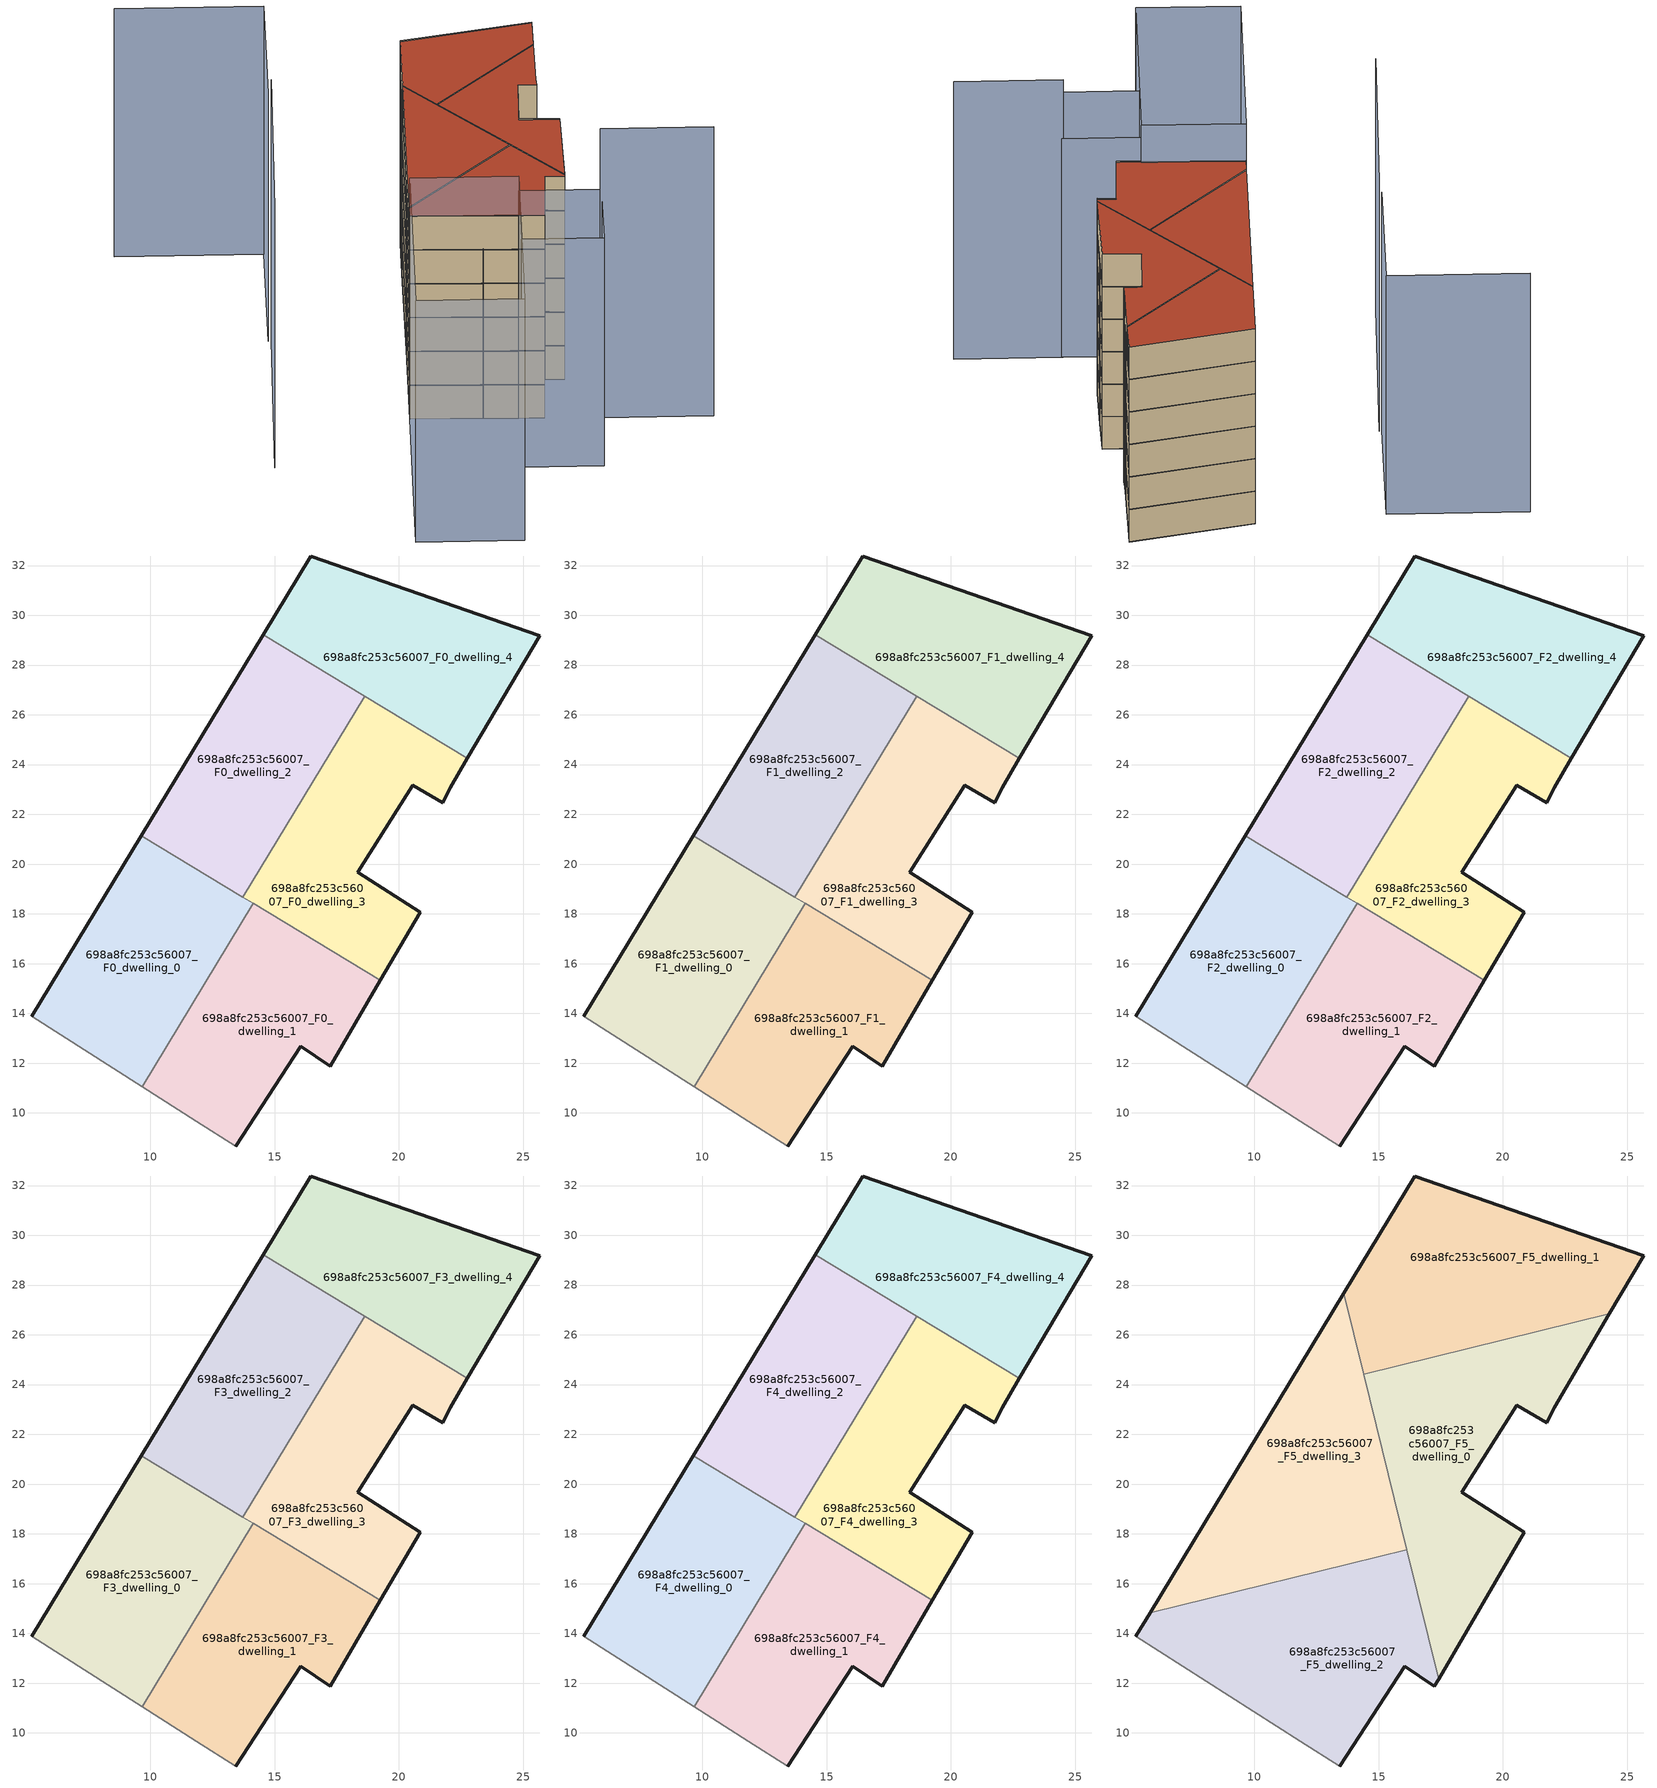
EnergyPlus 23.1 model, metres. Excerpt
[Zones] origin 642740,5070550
698a8fc253c56007_F0_dwelling_0
 floor ground (EU_floor_Construction): 9.68,11.04 14.15,18.42 9.65,21.15 5.24,13.88 z0
 wall outside (EU_wall_Construction): 5.24,13.88 9.65,21.15 z0:3
 wall to 698a8fc253c56007_F0_dwelling_1 (EU_wall_Construction): 14.15,18.42 9.68,11.04 z0:3
 wall adiabatic (EU_wall_Construction): 9.68,11.04 5.24,13.88 z0:3
 wall to 698a8fc253c56007_F0_dwelling_2 (EU_wall_Construction): 9.65,21.15 13.73,18.67 z0:3
 wall to 698a8fc253c56007_F0_dwelling_3 (EU_wall_Construction): 13.73,18.67 14.15,18.42 z0:3
698a8fc253c56007_F0_dwelling_1
 floor ground (EU_floor_Construction): 17.25,11.87 19.26,15.33 14.15,18.42 9.68,11.04 11.84,9.67 13.45,8.67 16.05,12.67 z0
 wall outside (EU_wall_Construction): 19.26,15.33 17.25,11.87 16.05,12.67 13.45,8.67 z0:3
 wall adiabatic (EU_wall_Construction): 13.45,8.67 11.84,9.67 9.68,11.04 z0:3
 wall to 698a8fc253c56007_F0_dwelling_3 (EU_wall_Construction): 14.15,18.42 19.26,15.33 z0:3
698a8fc253c56007_F0_dwelling_2
 floor ground (EU_floor_Construction): 13.73,18.67 18.62,26.75 14.54,29.22 9.65,21.15 z0
 wall outside (EU_wall_Construction): 9.65,21.15 14.54,29.22 z0:3
 wall to 698a8fc253c56007_F0_dwelling_3 (EU_wall_Construction): 18.62,26.75 13.73,18.67 z0:3
 wall to 698a8fc253c56007_F0_dwelling_4 (EU_wall_Construction): 14.54,29.22 18.62,26.75 z0:3
698a8fc253c56007_F0_dwelling_3
 floor ground (EU_floor_Construction): 20.85,18.07 18.35,19.67 20.56,23.18 21.76,22.47 22.06,23.08 22.75,24.25 18.62,26.75 13.73,18.67 19.26,15.33 z0
 wall outside (EU_wall_Construction): 22.75,24.25 22.06,23.08 21.76,22.47 20.56,23.18 18.35,19.67 20.85,18.07 19.26,15.33 z0:3
 wall to 698a8fc253c56007_F0_dwelling_4 (EU_wall_Construction): 18.62,26.75 22.75,24.25 z0:3
698a8fc253c56007_F0_dwelling_4
 floor ground (EU_floor_Construction): 22.75,24.25 25.66,29.18 16.45,32.38 14.54,29.22 z0
 wall outside (EU_wall_Construction): 14.54,29.22 16.45,32.38 25.66,29.18 22.75,24.25 z0:3
698a8fc253c56007_F1_dwelling_0
 floor to 698a8fc253c56007_F0_dwelling_0 (EU_floor_Construction): 9.68,11.04 14.15,18.42 9.65,21.15 5.24,13.88 z3
 wall outside (EU_wall_Construction): 5.24,13.88 9.65,21.15 z3:6
 wall to 698a8fc253c56007_F1_dwelling_1 (EU_wall_Construction): 14.15,18.42 9.68,11.04 z3:6
 wall adiabatic (EU_wall_Construction): 9.68,11.04 5.24,13.88 z3:6
 wall to 698a8fc253c56007_F1_dwelling_2 (EU_wall_Construction): 9.65,21.15 13.73,18.67 z3:6
 wall to 698a8fc253c56007_F1_dwelling_3 (EU_wall_Construction): 13.73,18.67 14.15,18.42 z3:6
698a8fc253c56007_F1_dwelling_1
 floor to 698a8fc253c56007_F0_dwelling_1 (EU_floor_Construction): 17.25,11.87 19.26,15.33 14.15,18.42 9.68,11.04 11.84,9.67 13.45,8.67 16.05,12.67 z3
 wall outside (EU_wall_Construction): 19.26,15.33 17.25,11.87 16.05,12.67 13.45,8.67 z3:6
 wall adiabatic (EU_wall_Construction): 13.45,8.67 11.84,9.67 9.68,11.04 z3:6
 wall to 698a8fc253c56007_F1_dwelling_3 (EU_wall_Construction): 14.15,18.42 19.26,15.33 z3:6
698a8fc253c56007_F1_dwelling_2
 floor to 698a8fc253c56007_F0_dwelling_2 (EU_floor_Construction): 13.73,18.67 18.62,26.75 14.54,29.22 9.65,21.15 z3
 wall outside (EU_wall_Construction): 9.65,21.15 14.54,29.22 z3:6
 wall to 698a8fc253c56007_F1_dwelling_3 (EU_wall_Construction): 18.62,26.75 13.73,18.67 z3:6
 wall to 698a8fc253c56007_F1_dwelling_4 (EU_wall_Construction): 14.54,29.22 18.62,26.75 z3:6
698a8fc253c56007_F1_dwelling_3
 floor to 698a8fc253c56007_F0_dwelling_3 (EU_floor_Construction): 20.85,18.07 18.35,19.67 20.56,23.18 21.76,22.47 22.06,23.08 22.75,24.25 18.62,26.75 13.73,18.67 19.26,15.33 z3
 wall outside (EU_wall_Construction): 22.75,24.25 22.06,23.08 21.76,22.47 20.56,23.18 18.35,19.67 20.85,18.07 19.26,15.33 z3:6
 wall to 698a8fc253c56007_F1_dwelling_4 (EU_wall_Construction): 18.62,26.75 22.75,24.25 z3:6
698a8fc253c56007_F1_dwelling_4
 floor to 698a8fc253c56007_F0_dwelling_4 (EU_floor_Construction): 22.75,24.25 25.66,29.18 16.45,32.38 14.54,29.22 z3
 wall outside (EU_wall_Construction): 14.54,29.22 16.45,32.38 25.66,29.18 22.75,24.25 z3:6
698a8fc253c56007_F2_dwelling_0
 floor to 698a8fc253c56007_F1_dwelling_0 (EU_floor_Construction): 9.68,11.04 14.15,18.42 9.65,21.15 5.24,13.88 z6
 wall outside (EU_wall_Construction): 5.24,13.88 9.65,21.15 z6:9
 wall to 698a8fc253c56007_F2_dwelling_1 (EU_wall_Construction): 14.15,18.42 9.68,11.04 z6:9
 wall adiabatic (EU_wall_Construction): 9.68,11.04 5.24,13.88 z6:9
 wall to 698a8fc253c56007_F2_dwelling_2 (EU_wall_Construction): 9.65,21.15 13.73,18.67 z6:9
 wall to 698a8fc253c56007_F2_dwelling_3 (EU_wall_Construction): 13.73,18.67 14.15,18.42 z6:9
698a8fc253c56007_F2_dwelling_1
 floor to 698a8fc253c56007_F1_dwelling_1 (EU_floor_Construction): 17.25,11.87 19.26,15.33 14.15,18.42 9.68,11.04 11.84,9.67 13.45,8.67 16.05,12.67 z6
 wall outside (EU_wall_Construction): 19.26,15.33 17.25,11.87 16.05,12.67 13.45,8.67 z6:9
 wall adiabatic (EU_wall_Construction): 13.45,8.67 11.84,9.67 9.68,11.04 z6:9
 wall to 698a8fc253c56007_F2_dwelling_3 (EU_wall_Construction): 14.15,18.42 19.26,15.33 z6:9
698a8fc253c56007_F2_dwelling_2
 floor to 698a8fc253c56007_F1_dwelling_2 (EU_floor_Construction): 13.73,18.67 18.62,26.75 14.54,29.22 9.65,21.15 z6
 wall outside (EU_wall_Construction): 9.65,21.15 14.54,29.22 z6:9
 wall to 698a8fc253c56007_F2_dwelling_3 (EU_wall_Construction): 18.62,26.75 13.73,18.67 z6:9
 wall to 698a8fc253c56007_F2_dwelling_4 (EU_wall_Construction): 14.54,29.22 18.62,26.75 z6:9
698a8fc253c56007_F2_dwelling_3
 floor to 698a8fc253c56007_F1_dwelling_3 (EU_floor_Construction): 20.85,18.07 18.35,19.67 20.56,23.18 21.76,22.47 22.06,23.08 22.75,24.25 18.62,26.75 13.73,18.67 19.26,15.33 z6
 wall outside (EU_wall_Construction): 22.75,24.25 22.06,23.08 21.76,22.47 20.56,23.18 18.35,19.67 20.85,18.07 19.26,15.33 z6:9
 wall to 698a8fc253c56007_F2_dwelling_4 (EU_wall_Construction): 18.62,26.75 22.75,24.25 z6:9
698a8fc253c56007_F2_dwelling_4
 floor to 698a8fc253c56007_F1_dwelling_4 (EU_floor_Construction): 22.75,24.25 25.66,29.18 16.45,32.38 14.54,29.22 z6
 wall outside (EU_wall_Construction): 14.54,29.22 16.45,32.38 25.66,29.18 22.75,24.25 z6:9
698a8fc253c56007_F3_dwelling_0
 floor to 698a8fc253c56007_F2_dwelling_0 (EU_floor_Construction): 9.68,11.04 14.15,18.42 9.65,21.15 5.24,13.88 z9
 wall outside (EU_wall_Construction): 5.24,13.88 9.65,21.15 z9:12
 wall to 698a8fc253c56007_F3_dwelling_1 (EU_wall_Construction): 14.15,18.42 9.68,11.04 z9:12
 wall adiabatic (EU_wall_Construction): 9.68,11.04 5.24,13.88 z9:12
 wall to 698a8fc253c56007_F3_dwelling_2 (EU_wall_Construction): 9.65,21.15 13.73,18.67 z9:12
 wall to 698a8fc253c56007_F3_dwelling_3 (EU_wall_Construction): 13.73,18.67 14.15,18.42 z9:12
698a8fc253c56007_F3_dwelling_1
 floor to 698a8fc253c56007_F2_dwelling_1 (EU_floor_Construction): 17.25,11.87 19.26,15.33 14.15,18.42 9.68,11.04 11.84,9.67 13.45,8.67 16.05,12.67 z9
 wall outside (EU_wall_Construction): 19.26,15.33 17.25,11.87 16.05,12.67 13.45,8.67 z9:12
 wall adiabatic (EU_wall_Construction): 13.45,8.67 11.84,9.67 9.68,11.04 z9:12
 wall to 698a8fc253c56007_F3_dwelling_3 (EU_wall_Construction): 14.15,18.42 19.26,15.33 z9:12
698a8fc253c56007_F3_dwelling_2
 floor to 698a8fc253c56007_F2_dwelling_2 (EU_floor_Construction): 13.73,18.67 18.62,26.75 14.54,29.22 9.65,21.15 z9
 wall outside (EU_wall_Construction): 9.65,21.15 14.54,29.22 z9:12
 wall to 698a8fc253c56007_F3_dwelling_3 (EU_wall_Construction): 18.62,26.75 13.73,18.67 z9:12
 wall to 698a8fc253c56007_F3_dwelling_4 (EU_wall_Construction): 14.54,29.22 18.62,26.75 z9:12
698a8fc253c56007_F3_dwelling_3
 floor to 698a8fc253c56007_F2_dwelling_3 (EU_floor_Construction): 20.85,18.07 18.35,19.67 20.56,23.18 21.76,22.47 22.06,23.08 22.75,24.25 18.62,26.75 13.73,18.67 19.26,15.33 z9
 wall outside (EU_wall_Construction): 22.75,24.25 22.06,23.08 21.76,22.47 20.56,23.18 18.35,19.67 20.85,18.07 19.26,15.33 z9:12
 wall to 698a8fc253c56007_F3_dwelling_4 (EU_wall_Construction): 18.62,26.75 22.75,24.25 z9:12
698a8fc253c56007_F3_dwelling_4
 floor to 698a8fc253c56007_F2_dwelling_4 (EU_floor_Construction): 22.75,24.25 25.66,29.18 16.45,32.38 14.54,29.22 z9
 wall outside (EU_wall_Construction): 14.54,29.22 16.45,32.38 25.66,29.18 22.75,24.25 z9:12
698a8fc253c56007_F4_dwelling_0
 floor to 698a8fc253c56007_F3_dwelling_0 (EU_floor_Construction): 9.68,11.04 14.15,18.42 9.65,21.15 5.24,13.88 z12
 wall outside (EU_wall_Construction): 5.24,13.88 9.65,21.15 z12:15
 wall to 698a8fc253c56007_F4_dwelling_1 (EU_wall_Construction): 14.15,18.42 9.68,11.04 z12:15
 wall adiabatic (EU_wall_Construction): 9.68,11.04 5.24,13.88 z12:15
 wall to 698a8fc253c56007_F4_dwelling_2 (EU_wall_Construction): 9.65,21.15 13.73,18.67 z12:15
 wall to 698a8fc253c56007_F4_dwelling_3 (EU_wall_Construction): 13.73,18.67 14.15,18.42 z12:15
698a8fc253c56007_F4_dwelling_1
 floor to 698a8fc253c56007_F3_dwelling_1 (EU_floor_Construction): 17.25,11.87 19.26,15.33 14.15,18.42 9.68,11.04 11.84,9.67 13.45,8.67 16.05,12.67 z12
 wall outside (EU_wall_Construction): 19.26,15.33 17.25,11.87 16.05,12.67 13.45,8.67 z12:15
 wall adiabatic (EU_wall_Construction): 13.45,8.67 11.84,9.67 9.68,11.04 z12:15
 wall to 698a8fc253c56007_F4_dwelling_3 (EU_wall_Construction): 14.15,18.42 19.26,15.33 z12:15
698a8fc253c56007_F4_dwelling_2
 floor to 698a8fc253c56007_F3_dwelling_2 (EU_floor_Construction): 13.73,18.67 18.62,26.75 14.54,29.22 9.65,21.15 z12
 wall outside (EU_wall_Construction): 9.65,21.15 14.54,29.22 z12:15
 wall to 698a8fc253c56007_F4_dwelling_3 (EU_wall_Construction): 18.62,26.75 13.73,18.67 z12:15
 wall to 698a8fc253c56007_F4_dwelling_4 (EU_wall_Construction): 14.54,29.22 18.62,26.75 z12:15
698a8fc253c56007_F4_dwelling_3
 floor to 698a8fc253c56007_F3_dwelling_3 (EU_floor_Construction): 20.85,18.07 18.35,19.67 20.56,23.18 21.76,22.47 22.06,23.08 22.75,24.25 18.62,26.75 13.73,18.67 19.26,15.33 z12
 wall outside (EU_wall_Construction): 22.75,24.25 22.06,23.08 21.76,22.47 20.56,23.18 18.35,19.67 20.85,18.07 19.26,15.33 z12:15
 wall to 698a8fc253c56007_F4_dwelling_4 (EU_wall_Construction): 18.62,26.75 22.75,24.25 z12:15
698a8fc253c56007_F4_dwelling_4
 floor to 698a8fc253c56007_F3_dwelling_4 (EU_floor_Construction): 22.75,24.25 25.66,29.18 16.45,32.38 14.54,29.22 z12
 wall outside (EU_wall_Construction): 14.54,29.22 16.45,32.38 25.66,29.18 22.75,24.25 z12:15
698a8fc253c56007_F5_dwelling_0
 floor to 698a8fc253c56007_F4_dwelling_3 (EU_floor_Construction): 20.85,18.07 18.35,19.67 20.56,23.18 21.76,22.47 22.06,23.08 22.75,24.25 20.15,25.83 17.7,25.23 15.21,21.12 16.18,17.19 19.26,15.33 z15
 floor to 698a8fc253c56007_F4_dwelling_4 (EU_floor_Construction): 22.75,24.25 24.28,26.84 20.15,25.83 z15
 floor to 698a8fc253c56007_F4_dwelling_1 (EU_floor_Construction): 17.41,12.15 19.26,15.33 16.18,17.19 z15
 floor to 698a8fc253c56007_F4_dwelling_2 (EU_floor_Construction): 15.21,21.12 17.7,25.23 14.4,24.42 z15
 wall outside (EU_wall_Construction): 24.28,26.84 22.06,23.08 21.76,22.47 20.56,23.18 18.35,19.67 20.85,18.07 17.41,12.15 z15:18
 wall to 698a8fc253c56007_F5_dwelling_1 (EU_wall_Construction): 14.4,24.42 24.28,26.84 z15:18
 wall to 698a8fc253c56007_F5_dwelling_3 (EU_wall_Construction): 16.13,17.37 14.4,24.42 z15:18
 wall to 698a8fc253c56007_F5_dwelling_2 (EU_wall_Construction): 17.41,12.15 16.13,17.37 z15:18
 roof outside (EU_roof_Construction): 24.28,26.84 22.06,23.08 21.76,22.47 20.56,23.18 18.35,19.67 20.85,18.07 17.41,12.15 14.4,24.42 z18
698a8fc253c56007_F5_dwelling_1
 floor to 698a8fc253c56007_F4_dwelling_4 (EU_floor_Construction): 24.28,26.84 25.66,29.18 16.45,32.38 14.54,29.22 20.15,25.83 z15
 floor to 698a8fc253c56007_F4_dwelling_3 (EU_floor_Construction): 20.15,25.83 18.62,26.75 17.7,25.23 z15
 floor to 698a8fc253c56007_F4_dwelling_2 (EU_floor_Construction): 17.7,25.23 18.62,26.75 14.54,29.22 13.6,27.68 14.4,24.42 z15
 wall outside (EU_wall_Construction): 13.6,27.68 16.45,32.38 25.66,29.18 24.28,26.84 z15:18
 wall to 698a8fc253c56007_F5_dwelling_3 (EU_wall_Construction): 14.4,24.42 13.6,27.68 z15:18
 roof outside (EU_roof_Construction): 25.66,29.18 24.28,26.84 14.4,24.42 13.6,27.68 16.45,32.38 z18
698a8fc253c56007_F5_dwelling_2
 floor to 698a8fc253c56007_F4_dwelling_1 (EU_floor_Construction): 17.25,11.87 17.41,12.15 16.18,17.19 15.96,17.32 13.06,16.61 9.68,11.04 11.84,9.67 13.45,8.67 16.05,12.67 z15
 floor to 698a8fc253c56007_F4_dwelling_0 (EU_floor_Construction): 9.68,11.04 13.06,16.61 5.82,14.84 5.24,13.88 z15
 floor to 698a8fc253c56007_F4_dwelling_3 (EU_floor_Construction): 16.18,17.19 16.13,17.37 15.96,17.32 z15
 wall outside (EU_wall_Construction): 5.24,13.88 5.82,14.83 / 17.41,12.15 17.25,11.87 16.05,12.67 13.45,8.67 z15:18
 wall adiabatic (EU_wall_Construction): 13.45,8.67 11.84,9.67 5.24,13.88 z15:18
 wall to 698a8fc253c56007_F5_dwelling_3 (EU_wall_Construction): 5.82,14.83 16.13,17.37 z15:18
 roof outside (EU_roof_Construction): 16.13,17.37 17.41,12.15 17.25,11.87 16.05,12.67 13.45,8.67 11.84,9.67 5.24,13.88 5.82,14.83 z18
698a8fc253c56007_F5_dwelling_3
 floor to 698a8fc253c56007_F4_dwelling_2 (EU_floor_Construction): 13.73,18.67 15.21,21.12 13.6,27.68 9.65,21.15 z15
 floor to 698a8fc253c56007_F4_dwelling_1 (EU_floor_Construction): 15.96,17.32 14.15,18.42 13.06,16.61 z15
 floor to 698a8fc253c56007_F4_dwelling_0 (EU_floor_Construction): 13.06,16.61 14.15,18.42 9.65,21.15 5.82,14.84 z15
 floor to 698a8fc253c56007_F4_dwelling_3 (EU_floor_Construction): 16.13,17.37 15.21,21.12 13.73,18.67 15.96,17.32 z15
 wall outside (EU_wall_Construction): 5.82,14.83 13.6,27.68 z15:18
 roof outside (EU_roof_Construction): 13.6,27.68 16.13,17.37 5.82,14.83 z18
shading: 16.85,6.57 23.85,2.33 z0:25.6; 4.04,-3.14 -2.67,0.97 / -2.67,0.97 5.24,13.88 / 5.24,13.88 11.94,9.77 / 11.94,9.77 4.04,-3.14 z0:21.4; 8.74,4.57 11.84,9.67 / 11.84,9.67 16.95,6.57 / 16.95,6.57 13.84,1.46 / 13.84,1.46 8.74,4.57 z0:20.2; 2.18,27.48 -6.17,14.18 z0:23.1; -1.67,42.31 7.55,36.69 / 7.55,36.69 1.94,27.48 z0:22
[Building]
EU S2 Campaign: North Axis=0; Terrain=City; Solar Distribution=FullExterior
[Site:Location]
Lyon-Bron: Latitude=45.75; Longitude=5; Time Zone=1; Elevation=198
[SizingPeriod:WeatherFileDays]
AnnualSizingPeriod: Begin Month=1; Begin Day of Month=1; End Month=12; End Day of Month=31; Day of Week for Start Day=Monday; Use Weather File Daylight Saving Period=No; Use Weather File Rain and Snow Indicators=No
[MATERIAL]
EU_InternalMass_Material: Roughness=MediumRough; Thickness=0.1; Conductivity=1; Density=1800; Specific Heat=900; Thermal Absorptance=0.9; Solar Absorptance=0.7; Visible Absorptance=0.7
[MATERIAL:NOMASS] Roughness=MediumRough; Thermal Absorptance=0.9; Solar Absorptance=0.7; Visible Absorptance=0.7
Name | Thermal Resistance
EU_wall_NoMass | 0.776494
EU_roof_NoMass | 0.486893
EU_floor_NoMass | 0.421597
[CONSTRUCTION]
EU_wall_Construction: EU_wall_NoMass
EU_roof_Construction: EU_roof_NoMass
EU_floor_Construction: EU_floor_NoMass
EU_InternalMass_Construction: EU_InternalMass_Material
[ZONE] Type=1; Multiplier=1; Ceiling Height=autocalculate; Floor Area=autocalculate; Part of Total Floor Area=Yes
Name | Volume
698a8fc253c56007_F0_dwelling_0; 698a8fc253c56007_F1_dwelling_0; 698a8fc253c56007_F2_dwelling_0; 698a8fc253c56007_F3_dwelling_0; 698a8fc253c56007_F4_dwelling_0 | 135.258
698a8fc253c56007_F5_dwelling_0 | 169.082
698a8fc253c56007_F0_dwelling_1; 698a8fc253c56007_F1_dwelling_1; 698a8fc253c56007_F2_dwelling_1; 698a8fc253c56007_F3_dwelling_1; 698a8fc253c56007_F4_dwelling_1 | 135.275
698a8fc253c56007_F5_dwelling_1 | 169.092
698a8fc253c56007_F0_dwelling_2; 698a8fc253c56007_F1_dwelling_2; 698a8fc253c56007_F2_dwelling_2; 698a8fc253c56007_F3_dwelling_2; 698a8fc253c56007_F4_dwelling_2 | 135.276
698a8fc253c56007_F5_dwelling_2 | 169.085
698a8fc253c56007_F0_dwelling_3; 698a8fc253c56007_F1_dwelling_3; 698a8fc253c56007_F2_dwelling_3; 698a8fc253c56007_F3_dwelling_3; 698a8fc253c56007_F4_dwelling_3 | 135.281
698a8fc253c56007_F5_dwelling_3 | 169.104
698a8fc253c56007_F0_dwelling_4; 698a8fc253c56007_F1_dwelling_4; 698a8fc253c56007_F2_dwelling_4; 698a8fc253c56007_F3_dwelling_4; 698a8fc253c56007_F4_dwelling_4 | 135.278
[INTERNALMASS] Construction=EU_InternalMass_Construction
Name | Zone or ZoneList | Surface Area
698a8fc253c56007_F0_dwelling_0_EU_InternalMass | 698a8fc253c56007_F0_dwelling_0 | 45.0868
698a8fc253c56007_F0_dwelling_1_EU_InternalMass | 698a8fc253c56007_F0_dwelling_1 | 45.0917
698a8fc253c56007_F0_dwelling_2_EU_InternalMass | 698a8fc253c56007_F0_dwelling_2 | 45.0925
698a8fc253c56007_F0_dwelling_3_EU_InternalMass | 698a8fc253c56007_F0_dwelling_3 | 45.0949
698a8fc253c56007_F0_dwelling_4_EU_InternalMass | 698a8fc253c56007_F0_dwelling_4 | 45.093
698a8fc253c56007_F1_dwelling_0_EU_InternalMass | 698a8fc253c56007_F1_dwelling_0 | 45.0868
698a8fc253c56007_F1_dwelling_1_EU_InternalMass | 698a8fc253c56007_F1_dwelling_1 | 45.0917
698a8fc253c56007_F1_dwelling_2_EU_InternalMass | 698a8fc253c56007_F1_dwelling_2 | 45.0925
698a8fc253c56007_F1_dwelling_3_EU_InternalMass | 698a8fc253c56007_F1_dwelling_3 | 45.0949
698a8fc253c56007_F1_dwelling_4_EU_InternalMass | 698a8fc253c56007_F1_dwelling_4 | 45.093
698a8fc253c56007_F2_dwelling_0_EU_InternalMass | 698a8fc253c56007_F2_dwelling_0 | 45.0868
698a8fc253c56007_F2_dwelling_1_EU_InternalMass | 698a8fc253c56007_F2_dwelling_1 | 45.0917
698a8fc253c56007_F2_dwelling_2_EU_InternalMass | 698a8fc253c56007_F2_dwelling_2 | 45.0925
698a8fc253c56007_F2_dwelling_3_EU_InternalMass | 698a8fc253c56007_F2_dwelling_3 | 45.0949
698a8fc253c56007_F2_dwelling_4_EU_InternalMass | 698a8fc253c56007_F2_dwelling_4 | 45.093
698a8fc253c56007_F3_dwelling_0_EU_InternalMass | 698a8fc253c56007_F3_dwelling_0 | 45.0868
698a8fc253c56007_F3_dwelling_1_EU_InternalMass | 698a8fc253c56007_F3_dwelling_1 | 45.0917
698a8fc253c56007_F3_dwelling_2_EU_InternalMass | 698a8fc253c56007_F3_dwelling_2 | 45.0925
698a8fc253c56007_F3_dwelling_3_EU_InternalMass | 698a8fc253c56007_F3_dwelling_3 | 45.0949
698a8fc253c56007_F3_dwelling_4_EU_InternalMass | 698a8fc253c56007_F3_dwelling_4 | 45.093
698a8fc253c56007_F4_dwelling_0_EU_InternalMass | 698a8fc253c56007_F4_dwelling_0 | 45.0868
698a8fc253c56007_F4_dwelling_1_EU_InternalMass | 698a8fc253c56007_F4_dwelling_1 | 45.0917
698a8fc253c56007_F4_dwelling_2_EU_InternalMass | 698a8fc253c56007_F4_dwelling_2 | 45.0925
698a8fc253c56007_F4_dwelling_3_EU_InternalMass | 698a8fc253c56007_F4_dwelling_3 | 45.0949
698a8fc253c56007_F4_dwelling_4_EU_InternalMass | 698a8fc253c56007_F4_dwelling_4 | 45.093
698a8fc253c56007_F5_dwelling_0_EU_InternalMass | 698a8fc253c56007_F5_dwelling_0 | 56.3607
698a8fc253c56007_F5_dwelling_1_EU_InternalMass | 698a8fc253c56007_F5_dwelling_1 | 56.3644
698a8fc253c56007_F5_dwelling_2_EU_InternalMass | 698a8fc253c56007_F5_dwelling_2 | 56.3613
698a8fc253c56007_F5_dwelling_3_EU_InternalMass | 698a8fc253c56007_F5_dwelling_3 | 56.3678
[OTHEREQUIPMENT] Fuel Type=Electricity; Design Level Calculation Method=Watts/Area; Power per Zone Floor Area=1; Fraction Latent=0; Fraction Radiant=0; Fraction Lost=0; Carbon Dioxide Generation Rate=0; EndUse Subcategory=EU_Step8_InternalGains
Name | Zone or ZoneList or Space or SpaceList | Schedule
EU_Step8_InternalGain_698a8fc253c56007_F0_dwelling_0_f000 | 698a8fc253c56007_F0_dwelling_0 | EU_Step8_GainSchedule_698a8fc253c56007_F0_dwelling_0_f000
EU_Step8_InternalGain_698a8fc253c56007_F0_dwelling_1_f000 | 698a8fc253c56007_F0_dwelling_1 | EU_Step8_GainSchedule_698a8fc253c56007_F0_dwelling_1_f000
EU_Step8_InternalGain_698a8fc253c56007_F0_dwelling_2_f000 | 698a8fc253c56007_F0_dwelling_2 | EU_Step8_GainSchedule_698a8fc253c56007_F0_dwelling_2_f000
EU_Step8_InternalGain_698a8fc253c56007_F0_dwelling_3_f000 | 698a8fc253c56007_F0_dwelling_3 | EU_Step8_GainSchedule_698a8fc253c56007_F0_dwelling_3_f000
EU_Step8_InternalGain_698a8fc253c56007_F0_dwelling_4_f000 | 698a8fc253c56007_F0_dwelling_4 | EU_Step8_GainSchedule_698a8fc253c56007_F0_dwelling_4_f000
EU_Step8_InternalGain_698a8fc253c56007_F1_dwelling_0_f000 | 698a8fc253c56007_F1_dwelling_0 | EU_Step8_GainSchedule_698a8fc253c56007_F1_dwelling_0_f000
EU_Step8_InternalGain_698a8fc253c56007_F1_dwelling_1_f000 | 698a8fc253c56007_F1_dwelling_1 | EU_Step8_GainSchedule_698a8fc253c56007_F1_dwelling_1_f000
EU_Step8_InternalGain_698a8fc253c56007_F1_dwelling_2_f000 | 698a8fc253c56007_F1_dwelling_2 | EU_Step8_GainSchedule_698a8fc253c56007_F1_dwelling_2_f000
EU_Step8_InternalGain_698a8fc253c56007_F1_dwelling_3_f000 | 698a8fc253c56007_F1_dwelling_3 | EU_Step8_GainSchedule_698a8fc253c56007_F1_dwelling_3_f000
EU_Step8_InternalGain_698a8fc253c56007_F1_dwelling_4_f000 | 698a8fc253c56007_F1_dwelling_4 | EU_Step8_GainSchedule_698a8fc253c56007_F1_dwelling_4_f000
EU_Step8_InternalGain_698a8fc253c56007_F2_dwelling_0_f000 | 698a8fc253c56007_F2_dwelling_0 | EU_Step8_GainSchedule_698a8fc253c56007_F2_dwelling_0_f000
EU_Step8_InternalGain_698a8fc253c56007_F2_dwelling_1_f000 | 698a8fc253c56007_F2_dwelling_1 | EU_Step8_GainSchedule_698a8fc253c56007_F2_dwelling_1_f000
EU_Step8_InternalGain_698a8fc253c56007_F2_dwelling_2_f000 | 698a8fc253c56007_F2_dwelling_2 | EU_Step8_GainSchedule_698a8fc253c56007_F2_dwelling_2_f000
EU_Step8_InternalGain_698a8fc253c56007_F2_dwelling_3_f000 | 698a8fc253c56007_F2_dwelling_3 | EU_Step8_GainSchedule_698a8fc253c56007_F2_dwelling_3_f000
EU_Step8_InternalGain_698a8fc253c56007_F2_dwelling_4_f000 | 698a8fc253c56007_F2_dwelling_4 | EU_Step8_GainSchedule_698a8fc253c56007_F2_dwelling_4_f000
EU_Step8_InternalGain_698a8fc253c56007_F3_dwelling_0_f000 | 698a8fc253c56007_F3_dwelling_0 | EU_Step8_GainSchedule_698a8fc253c56007_F3_dwelling_0_f000
EU_Step8_InternalGain_698a8fc253c56007_F3_dwelling_1_f000 | 698a8fc253c56007_F3_dwelling_1 | EU_Step8_GainSchedule_698a8fc253c56007_F3_dwelling_1_f000
EU_Step8_InternalGain_698a8fc253c56007_F3_dwelling_2_f000 | 698a8fc253c56007_F3_dwelling_2 | EU_Step8_GainSchedule_698a8fc253c56007_F3_dwelling_2_f000
EU_Step8_InternalGain_698a8fc253c56007_F3_dwelling_3_f000 | 698a8fc253c56007_F3_dwelling_3 | EU_Step8_GainSchedule_698a8fc253c56007_F3_dwelling_3_f000
EU_Step8_InternalGain_698a8fc253c56007_F3_dwelling_4_f000 | 698a8fc253c56007_F3_dwelling_4 | EU_Step8_GainSchedule_698a8fc253c56007_F3_dwelling_4_f000
EU_Step8_InternalGain_698a8fc253c56007_F4_dwelling_0_f000 | 698a8fc253c56007_F4_dwelling_0 | EU_Step8_GainSchedule_698a8fc253c56007_F4_dwelling_0_f000
EU_Step8_InternalGain_698a8fc253c56007_F4_dwelling_1_f000 | 698a8fc253c56007_F4_dwelling_1 | EU_Step8_GainSchedule_698a8fc253c56007_F4_dwelling_1_f000
EU_Step8_InternalGain_698a8fc253c56007_F4_dwelling_2_f000 | 698a8fc253c56007_F4_dwelling_2 | EU_Step8_GainSchedule_698a8fc253c56007_F4_dwelling_2_f000
EU_Step8_InternalGain_698a8fc253c56007_F4_dwelling_3_f000 | 698a8fc253c56007_F4_dwelling_3 | EU_Step8_GainSchedule_698a8fc253c56007_F4_dwelling_3_f000
EU_Step8_InternalGain_698a8fc253c56007_F4_dwelling_4_f000 | 698a8fc253c56007_F4_dwelling_4 | EU_Step8_GainSchedule_698a8fc253c56007_F4_dwelling_4_f000
EU_Step8_InternalGain_698a8fc253c56007_F5_dwelling_0_f000 | 698a8fc253c56007_F5_dwelling_0 | EU_Step8_GainSchedule_698a8fc253c56007_F5_dwelling_0_f000
EU_Step8_InternalGain_698a8fc253c56007_F5_dwelling_1_f000 | 698a8fc253c56007_F5_dwelling_1 | EU_Step8_GainSchedule_698a8fc253c56007_F5_dwelling_1_f000
EU_Step8_InternalGain_698a8fc253c56007_F5_dwelling_2_f000 | 698a8fc253c56007_F5_dwelling_2 | EU_Step8_GainSchedule_698a8fc253c56007_F5_dwelling_2_f000
EU_Step8_InternalGain_698a8fc253c56007_F5_dwelling_3_f000 | 698a8fc253c56007_F5_dwelling_3 | EU_Step8_GainSchedule_698a8fc253c56007_F5_dwelling_3_f000
[ZONEVENTILATION:DESIGNFLOWRATE] Schedule=EU_AlwaysOn; Design Flow Rate Calculation Method=AirChanges/Hour; Air Changes per Hour=0.693814; Ventilation Type=Natural; Fan Pressure Rise=0; Fan Total Efficiency=1; Constant Term Coefficient=1; Temperature Term Coefficient=0; Velocity Term Coefficient=0; Velocity Squared Term Coefficient=0; Minimum Indoor Temperature=-100; Maximum Indoor Temperature=100; Delta Temperature=-100; Minimum Outdoor Temperature=-100; Maximum Outdoor Temperature=100; Maximum Wind Speed=40
Name | Zone or ZoneList or Space or SpaceList
EU_ConstantAir_698a8fc253c56007_F0_dwelling_0 | 698a8fc253c56007_F0_dwelling_0
EU_ConstantAir_698a8fc253c56007_F0_dwelling_1 | 698a8fc253c56007_F0_dwelling_1
EU_ConstantAir_698a8fc253c56007_F0_dwelling_2 | 698a8fc253c56007_F0_dwelling_2
EU_ConstantAir_698a8fc253c56007_F0_dwelling_3 | 698a8fc253c56007_F0_dwelling_3
EU_ConstantAir_698a8fc253c56007_F0_dwelling_4 | 698a8fc253c56007_F0_dwelling_4
EU_ConstantAir_698a8fc253c56007_F1_dwelling_0 | 698a8fc253c56007_F1_dwelling_0
EU_ConstantAir_698a8fc253c56007_F1_dwelling_1 | 698a8fc253c56007_F1_dwelling_1
EU_ConstantAir_698a8fc253c56007_F1_dwelling_2 | 698a8fc253c56007_F1_dwelling_2
EU_ConstantAir_698a8fc253c56007_F1_dwelling_3 | 698a8fc253c56007_F1_dwelling_3
EU_ConstantAir_698a8fc253c56007_F1_dwelling_4 | 698a8fc253c56007_F1_dwelling_4
EU_ConstantAir_698a8fc253c56007_F2_dwelling_0 | 698a8fc253c56007_F2_dwelling_0
EU_ConstantAir_698a8fc253c56007_F2_dwelling_1 | 698a8fc253c56007_F2_dwelling_1
EU_ConstantAir_698a8fc253c56007_F2_dwelling_2 | 698a8fc253c56007_F2_dwelling_2
EU_ConstantAir_698a8fc253c56007_F2_dwelling_3 | 698a8fc253c56007_F2_dwelling_3
EU_ConstantAir_698a8fc253c56007_F2_dwelling_4 | 698a8fc253c56007_F2_dwelling_4
EU_ConstantAir_698a8fc253c56007_F3_dwelling_0 | 698a8fc253c56007_F3_dwelling_0
EU_ConstantAir_698a8fc253c56007_F3_dwelling_1 | 698a8fc253c56007_F3_dwelling_1
EU_ConstantAir_698a8fc253c56007_F3_dwelling_2 | 698a8fc253c56007_F3_dwelling_2
EU_ConstantAir_698a8fc253c56007_F3_dwelling_3 | 698a8fc253c56007_F3_dwelling_3
EU_ConstantAir_698a8fc253c56007_F3_dwelling_4 | 698a8fc253c56007_F3_dwelling_4
EU_ConstantAir_698a8fc253c56007_F4_dwelling_0 | 698a8fc253c56007_F4_dwelling_0
EU_ConstantAir_698a8fc253c56007_F4_dwelling_1 | 698a8fc253c56007_F4_dwelling_1
EU_ConstantAir_698a8fc253c56007_F4_dwelling_2 | 698a8fc253c56007_F4_dwelling_2
EU_ConstantAir_698a8fc253c56007_F4_dwelling_3 | 698a8fc253c56007_F4_dwelling_3
EU_ConstantAir_698a8fc253c56007_F4_dwelling_4 | 698a8fc253c56007_F4_dwelling_4
EU_ConstantAir_698a8fc253c56007_F5_dwelling_0 | 698a8fc253c56007_F5_dwelling_0
EU_ConstantAir_698a8fc253c56007_F5_dwelling_1 | 698a8fc253c56007_F5_dwelling_1
EU_ConstantAir_698a8fc253c56007_F5_dwelling_2 | 698a8fc253c56007_F5_dwelling_2
EU_ConstantAir_698a8fc253c56007_F5_dwelling_3 | 698a8fc253c56007_F5_dwelling_3
[HVACTEMPLATE:THERMOSTAT] Constant Heating Setpoint=20; Constant Cooling Setpoint=50
EU_HeatOnly_698a8fc253c56007_F0_dwelling_0; EU_HeatOnly_698a8fc253c56007_F0_dwelling_1; EU_HeatOnly_698a8fc253c56007_F0_dwelling_2; EU_HeatOnly_698a8fc253c56007_F0_dwelling_3; EU_HeatOnly_698a8fc253c56007_F0_dwelling_4; EU_HeatOnly_698a8fc253c56007_F1_dwelling_0; EU_HeatOnly_698a8fc253c56007_F1_dwelling_1; EU_HeatOnly_698a8fc253c56007_F1_dwelling_2; EU_HeatOnly_698a8fc253c56007_F1_dwelling_3; EU_HeatOnly_698a8fc253c56007_F1_dwelling_4; EU_HeatOnly_698a8fc253c56007_F2_dwelling_0; EU_HeatOnly_698a8fc253c56007_F2_dwelling_1; EU_HeatOnly_698a8fc253c56007_F2_dwelling_2; EU_HeatOnly_698a8fc253c56007_F2_dwelling_3; EU_HeatOnly_698a8fc253c56007_F2_dwelling_4; EU_HeatOnly_698a8fc253c56007_F3_dwelling_0; EU_HeatOnly_698a8fc253c56007_F3_dwelling_1; EU_HeatOnly_698a8fc253c56007_F3_dwelling_2; EU_HeatOnly_698a8fc253c56007_F3_dwelling_3; EU_HeatOnly_698a8fc253c56007_F3_dwelling_4; EU_HeatOnly_698a8fc253c56007_F4_dwelling_0; EU_HeatOnly_698a8fc253c56007_F4_dwelling_1; EU_HeatOnly_698a8fc253c56007_F4_dwelling_2; EU_HeatOnly_698a8fc253c56007_F4_dwelling_3; EU_HeatOnly_698a8fc253c56007_F4_dwelling_4; EU_HeatOnly_698a8fc253c56007_F5_dwelling_0; EU_HeatOnly_698a8fc253c56007_F5_dwelling_1; EU_HeatOnly_698a8fc253c56007_F5_dwelling_2; EU_HeatOnly_698a8fc253c56007_F5_dwelling_3
[HVACTEMPLATE:ZONE:IDEALLOADSAIRSYSTEM] System Availability Schedule=EU_AlwaysOn; Maximum Heating Supply Air Temperature=50; Minimum Cooling Supply Air Temperature=13; Maximum Heating Supply Air Humidity Ratio=0.0156; Minimum Cooling Supply Air Humidity Ratio=0.0077; Heating Limit=NoLimit; Cooling Limit=NoLimit; Heating Availability Schedule=EU_AlwaysOn; Cooling Availability Schedule=EU_CoolingOff; Dehumidification Control Type=ConstantSensibleHeatRatio; Cooling Sensible Heat Ratio=0.7; Dehumidification Setpoint=60; Humidification Control Type=None; Humidification Setpoint=30; Outdoor Air Method=None; Outdoor Air Flow Rate per Person=0.00944; Outdoor Air Flow Rate per Zone Floor Area=0; Outdoor Air Flow Rate per Zone=0; Demand Controlled Ventilation Type=None; Outdoor Air Economizer Type=NoEconomizer; Heat Recovery Type=None; Sensible Heat Recovery Effectiveness=0.7; Latent Heat Recovery Effectiveness=0.65
Name | Template Thermostat
698a8fc253c56007_F0_dwelling_0 | EU_HeatOnly_698a8fc253c56007_F0_dwelling_0
698a8fc253c56007_F0_dwelling_1 | EU_HeatOnly_698a8fc253c56007_F0_dwelling_1
698a8fc253c56007_F0_dwelling_2 | EU_HeatOnly_698a8fc253c56007_F0_dwelling_2
698a8fc253c56007_F0_dwelling_3 | EU_HeatOnly_698a8fc253c56007_F0_dwelling_3
698a8fc253c56007_F0_dwelling_4 | EU_HeatOnly_698a8fc253c56007_F0_dwelling_4
698a8fc253c56007_F1_dwelling_0 | EU_HeatOnly_698a8fc253c56007_F1_dwelling_0
698a8fc253c56007_F1_dwelling_1 | EU_HeatOnly_698a8fc253c56007_F1_dwelling_1
698a8fc253c56007_F1_dwelling_2 | EU_HeatOnly_698a8fc253c56007_F1_dwelling_2
698a8fc253c56007_F1_dwelling_3 | EU_HeatOnly_698a8fc253c56007_F1_dwelling_3
698a8fc253c56007_F1_dwelling_4 | EU_HeatOnly_698a8fc253c56007_F1_dwelling_4
698a8fc253c56007_F2_dwelling_0 | EU_HeatOnly_698a8fc253c56007_F2_dwelling_0
698a8fc253c56007_F2_dwelling_1 | EU_HeatOnly_698a8fc253c56007_F2_dwelling_1
698a8fc253c56007_F2_dwelling_2 | EU_HeatOnly_698a8fc253c56007_F2_dwelling_2
698a8fc253c56007_F2_dwelling_3 | EU_HeatOnly_698a8fc253c56007_F2_dwelling_3
698a8fc253c56007_F2_dwelling_4 | EU_HeatOnly_698a8fc253c56007_F2_dwelling_4
698a8fc253c56007_F3_dwelling_0 | EU_HeatOnly_698a8fc253c56007_F3_dwelling_0
698a8fc253c56007_F3_dwelling_1 | EU_HeatOnly_698a8fc253c56007_F3_dwelling_1
698a8fc253c56007_F3_dwelling_2 | EU_HeatOnly_698a8fc253c56007_F3_dwelling_2
698a8fc253c56007_F3_dwelling_3 | EU_HeatOnly_698a8fc253c56007_F3_dwelling_3
698a8fc253c56007_F3_dwelling_4 | EU_HeatOnly_698a8fc253c56007_F3_dwelling_4
698a8fc253c56007_F4_dwelling_0 | EU_HeatOnly_698a8fc253c56007_F4_dwelling_0
698a8fc253c56007_F4_dwelling_1 | EU_HeatOnly_698a8fc253c56007_F4_dwelling_1
698a8fc253c56007_F4_dwelling_2 | EU_HeatOnly_698a8fc253c56007_F4_dwelling_2
698a8fc253c56007_F4_dwelling_3 | EU_HeatOnly_698a8fc253c56007_F4_dwelling_3
698a8fc253c56007_F4_dwelling_4 | EU_HeatOnly_698a8fc253c56007_F4_dwelling_4
698a8fc253c56007_F5_dwelling_0 | EU_HeatOnly_698a8fc253c56007_F5_dwelling_0
698a8fc253c56007_F5_dwelling_1 | EU_HeatOnly_698a8fc253c56007_F5_dwelling_1
698a8fc253c56007_F5_dwelling_2 | EU_HeatOnly_698a8fc253c56007_F5_dwelling_2
698a8fc253c56007_F5_dwelling_3 | EU_HeatOnly_698a8fc253c56007_F5_dwelling_3
[SIZING:ZONE] Zone Cooling Design Supply Air Temperature Input Method=SupplyAirTemperature; Zone Cooling Design Supply Air Temperature=13; Zone Heating Design Supply Air Temperature Input Method=SupplyAirTemperature; Zone Heating Design Supply Air Temperature=50; Zone Cooling Design Supply Air Humidity Ratio=0.008; Zone Heating Design Supply Air Humidity Ratio=0.008; Cooling Design Air Flow Method=DesignDay; Cooling Design Air Flow Rate=0; Cooling Minimum Air Flow per Zone Floor Area=0.000762; Cooling Minimum Air Flow=0; Cooling Minimum Air Flow Fraction=0.2; Heating Design Air Flow Method=DesignDay; Heating Design Air Flow Rate=0; Heating Maximum Air Flow per Zone Floor Area=0.002032; Heating Maximum Air Flow=0.141576; Heating Maximum Air Flow Fraction=0.3; Account for Dedicated Outdoor Air System=No; Dedicated Outdoor Air System Control Strategy=NeutralSupplyAir; Dedicated Outdoor Air Low Setpoint Temperature for Design=autosize; Dedicated Outdoor Air High Setpoint Temperature for Design=autosize; Zone Load Sizing Method=Sensible Load Only No Latent Load; Zone Latent Cooling Design Supply Air Humidity Ratio Input Method=HumidityRatioDifference; Zone Cooling Design Supply Air Humidity Ratio Difference=0.005; Zone Latent Heating Design Supply Air Humidity Ratio Input Method=HumidityRatioDifference; Zone Humidification Design Supply Air Humidity Ratio Difference=0.005
698a8fc253c56007_F0_dwelling_0; 698a8fc253c56007_F0_dwelling_1; 698a8fc253c56007_F0_dwelling_2; 698a8fc253c56007_F0_dwelling_3; 698a8fc253c56007_F0_dwelling_4; 698a8fc253c56007_F1_dwelling_0; 698a8fc253c56007_F1_dwelling_1; 698a8fc253c56007_F1_dwelling_2; 698a8fc253c56007_F1_dwelling_3; 698a8fc253c56007_F1_dwelling_4; 698a8fc253c56007_F2_dwelling_0; 698a8fc253c56007_F2_dwelling_1; 698a8fc253c56007_F2_dwelling_2; 698a8fc253c56007_F2_dwelling_3; 698a8fc253c56007_F2_dwelling_4; 698a8fc253c56007_F3_dwelling_0; 698a8fc253c56007_F3_dwelling_1; 698a8fc253c56007_F3_dwelling_2; 698a8fc253c56007_F3_dwelling_3; 698a8fc253c56007_F3_dwelling_4; 698a8fc253c56007_F4_dwelling_0; 698a8fc253c56007_F4_dwelling_1; 698a8fc253c56007_F4_dwelling_2; 698a8fc253c56007_F4_dwelling_3; 698a8fc253c56007_F4_dwelling_4; 698a8fc253c56007_F5_dwelling_0; 698a8fc253c56007_F5_dwelling_1; 698a8fc253c56007_F5_dwelling_2; 698a8fc253c56007_F5_dwelling_3
[SCHEDULE:CONSTANT]
Name | Hourly Value
EU_AlwaysOn | 1
EU_CoolingOff | 0
[SCHEDULE:FILE] Column Number=1; Rows to Skip at Top=0; Number of Hours of Data=8760; Column Separator=Comma; Interpolate to Timestep=No; Minutes per Item=60; Adjust Schedule for Daylight Savings=Yes
Name | File
EU_Step8_GainSchedule_698a8fc253c56007_F0_dwelling_0_f000 | ../../schedules/698a8fc253c56007/698a8fc253c56007_F0_dwelling_0_f000_gain.csv
EU_Step8_GainSchedule_698a8fc253c56007_F0_dwelling_1_f000 | ../../schedules/698a8fc253c56007/698a8fc253c56007_F0_dwelling_1_f000_gain.csv
EU_Step8_GainSchedule_698a8fc253c56007_F0_dwelling_2_f000 | ../../schedules/698a8fc253c56007/698a8fc253c56007_F0_dwelling_2_f000_gain.csv
EU_Step8_GainSchedule_698a8fc253c56007_F0_dwelling_3_f000 | ../../schedules/698a8fc253c56007/698a8fc253c56007_F0_dwelling_3_f000_gain.csv
EU_Step8_GainSchedule_698a8fc253c56007_F0_dwelling_4_f000 | ../../schedules/698a8fc253c56007/698a8fc253c56007_F0_dwelling_4_f000_gain.csv
EU_Step8_GainSchedule_698a8fc253c56007_F1_dwelling_0_f000 | ../../schedules/698a8fc253c56007/698a8fc253c56007_F1_dwelling_0_f000_gain.csv
EU_Step8_GainSchedule_698a8fc253c56007_F1_dwelling_1_f000 | ../../schedules/698a8fc253c56007/698a8fc253c56007_F1_dwelling_1_f000_gain.csv
EU_Step8_GainSchedule_698a8fc253c56007_F1_dwelling_2_f000 | ../../schedules/698a8fc253c56007/698a8fc253c56007_F1_dwelling_2_f000_gain.csv
EU_Step8_GainSchedule_698a8fc253c56007_F1_dwelling_3_f000 | ../../schedules/698a8fc253c56007/698a8fc253c56007_F1_dwelling_3_f000_gain.csv
EU_Step8_GainSchedule_698a8fc253c56007_F1_dwelling_4_f000 | ../../schedules/698a8fc253c56007/698a8fc253c56007_F1_dwelling_4_f000_gain.csv
EU_Step8_GainSchedule_698a8fc253c56007_F2_dwelling_0_f000 | ../../schedules/698a8fc253c56007/698a8fc253c56007_F2_dwelling_0_f000_gain.csv
EU_Step8_GainSchedule_698a8fc253c56007_F2_dwelling_1_f000 | ../../schedules/698a8fc253c56007/698a8fc253c56007_F2_dwelling_1_f000_gain.csv
EU_Step8_GainSchedule_698a8fc253c56007_F2_dwelling_2_f000 | ../../schedules/698a8fc253c56007/698a8fc253c56007_F2_dwelling_2_f000_gain.csv
EU_Step8_GainSchedule_698a8fc253c56007_F2_dwelling_3_f000 | ../../schedules/698a8fc253c56007/698a8fc253c56007_F2_dwelling_3_f000_gain.csv
EU_Step8_GainSchedule_698a8fc253c56007_F2_dwelling_4_f000 | ../../schedules/698a8fc253c56007/698a8fc253c56007_F2_dwelling_4_f000_gain.csv
EU_Step8_GainSchedule_698a8fc253c56007_F3_dwelling_0_f000 | ../../schedules/698a8fc253c56007/698a8fc253c56007_F3_dwelling_0_f000_gain.csv
EU_Step8_GainSchedule_698a8fc253c56007_F3_dwelling_1_f000 | ../../schedules/698a8fc253c56007/698a8fc253c56007_F3_dwelling_1_f000_gain.csv
EU_Step8_GainSchedule_698a8fc253c56007_F3_dwelling_2_f000 | ../../schedules/698a8fc253c56007/698a8fc253c56007_F3_dwelling_2_f000_gain.csv
EU_Step8_GainSchedule_698a8fc253c56007_F3_dwelling_3_f000 | ../../schedules/698a8fc253c56007/698a8fc253c56007_F3_dwelling_3_f000_gain.csv
EU_Step8_GainSchedule_698a8fc253c56007_F3_dwelling_4_f000 | ../../schedules/698a8fc253c56007/698a8fc253c56007_F3_dwelling_4_f000_gain.csv
EU_Step8_GainSchedule_698a8fc253c56007_F4_dwelling_0_f000 | ../../schedules/698a8fc253c56007/698a8fc253c56007_F4_dwelling_0_f000_gain.csv
EU_Step8_GainSchedule_698a8fc253c56007_F4_dwelling_1_f000 | ../../schedules/698a8fc253c56007/698a8fc253c56007_F4_dwelling_1_f000_gain.csv
EU_Step8_GainSchedule_698a8fc253c56007_F4_dwelling_2_f000 | ../../schedules/698a8fc253c56007/698a8fc253c56007_F4_dwelling_2_f000_gain.csv
EU_Step8_GainSchedule_698a8fc253c56007_F4_dwelling_3_f000 | ../../schedules/698a8fc253c56007/698a8fc253c56007_F4_dwelling_3_f000_gain.csv
EU_Step8_GainSchedule_698a8fc253c56007_F4_dwelling_4_f000 | ../../schedules/698a8fc253c56007/698a8fc253c56007_F4_dwelling_4_f000_gain.csv
EU_Step8_GainSchedule_698a8fc253c56007_F5_dwelling_0_f000 | ../../schedules/698a8fc253c56007/698a8fc253c56007_F5_dwelling_0_f000_gain.csv
EU_Step8_GainSchedule_698a8fc253c56007_F5_dwelling_1_f000 | ../../schedules/698a8fc253c56007/698a8fc253c56007_F5_dwelling_1_f000_gain.csv
EU_Step8_GainSchedule_698a8fc253c56007_F5_dwelling_2_f000 | ../../schedules/698a8fc253c56007/698a8fc253c56007_F5_dwelling_2_f000_gain.csv
EU_Step8_GainSchedule_698a8fc253c56007_F5_dwelling_3_f000 | ../../schedules/698a8fc253c56007/698a8fc253c56007_F5_dwelling_3_f000_gain.csv
